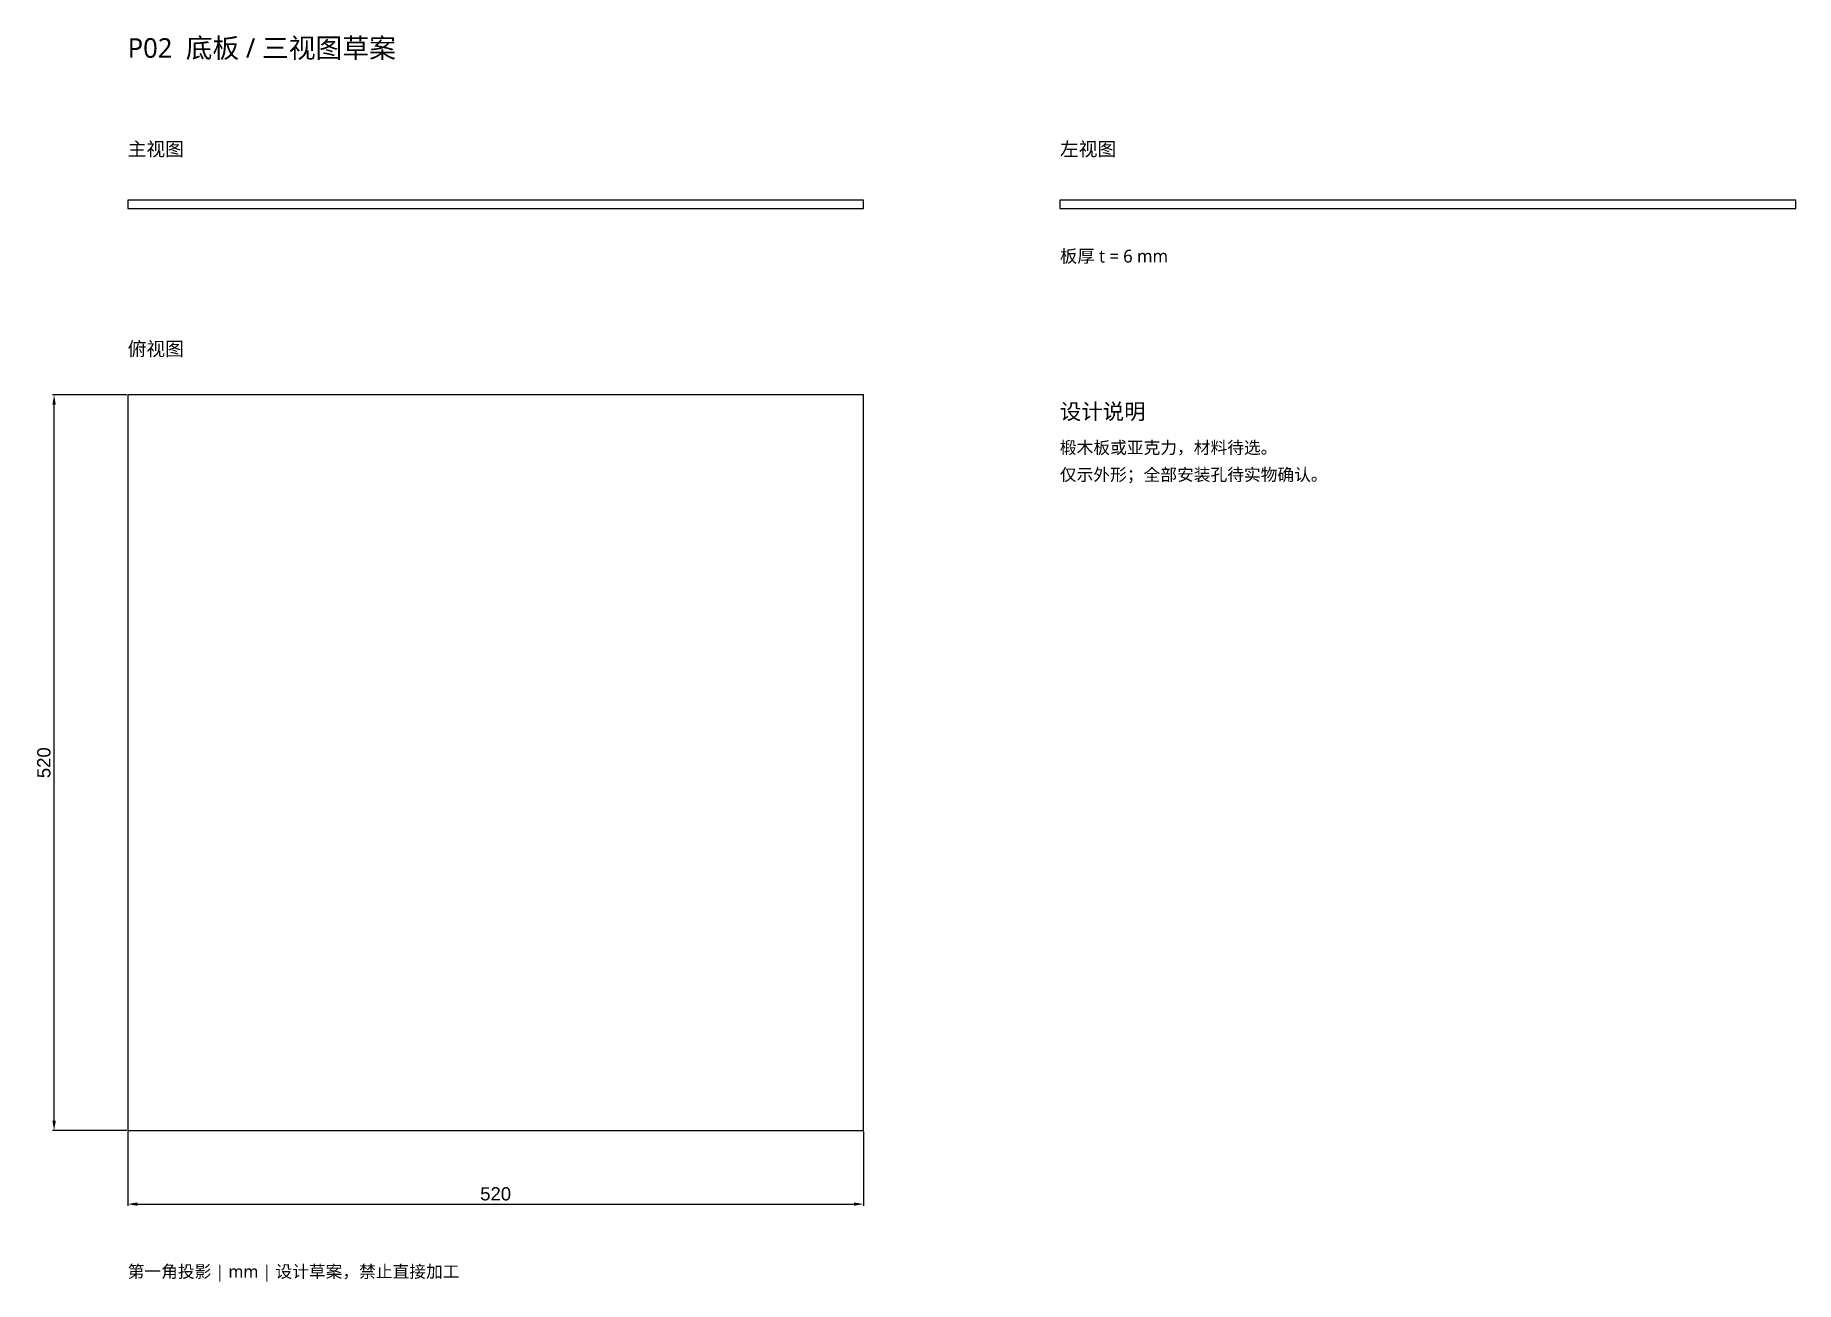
# Model space of a CAD drawing. Header units: millimetres. Extents: x 91 to 1335, y 49 to 930.
import ezdxf

# ---------------------------------------------------------------- set-up
doc = ezdxf.new("R2010")
doc.units = ezdxf.units.MM
for name, color, linetype in [('DIMENSIONS', 3, 'Continuous'), ('NOTES', 7, 'Continuous'), ('OUTLINE', 7, 'Continuous')]:
    doc.layers.add(name, color=color, linetype=linetype)
doc.styles.add('CN_NOTES', font='Microsoft YaHei.ttf')
doc.styles.get("Standard").update_dxf_attribs({"font": 'arial.ttf'})
doc.dimstyles.new('ISO-25', dxfattribs={"dimtxt": 2.5, "dimasz": 2.5, "dimexe": 1.25, "dimexo": 0.625, "dimtad": 1, "dimtxsty": 'Standard', "dimcen": 2.5, "dimadec": 0, "dimazin": 0, "dimtfac": 1, "dimtmove": 0, "dimatfit": 3, "dimfxl": 1, "dimarcsym": 0})

# ---------------------------------------------------------------- blocks, each defined once
blk = doc.blocks.new('*D1')
at = {"layer": 'Defpoints', "color": 0, "transparency": 16777216}
for p in [(156, 156), (676, 156), (676, 104)]:
    blk.add_point(p, dxfattribs=at)
at = {"layer": 'DIMENSIONS', "color": 0, "lineweight": -2, "transparency": 16777216}
for p, q in [((156, 155.4), (156, 102.8)), ((676, 155.4), (676, 102.8)), ((162.9, 104), (669.1, 104))]:
    blk.add_line(p, q, dxfattribs=at)
at = {"layer": 'DIMENSIONS', "color": 0, "transparency": 16777216}
for points in [[(162.9, 105.2), (162.9, 102.8), (156, 104)], [(669.1, 105.2), (669.1, 102.8), (676, 104)]]:
    blk.add_solid(points, dxfattribs=at)
at = {"layer": 'DIMENSIONS', "color": 0, "transparency": 16777216, "insert": (416, 111.2), "char_height": 9.36, "attachment_point": 5}
blk.add_mtext('520', dxfattribs=at)
blk = doc.blocks.new('*D2')
at = {"layer": 'Defpoints', "color": 0, "transparency": 16777216}
for p in [(104, 676), (156, 676), (156, 156)]:
    blk.add_point(p, dxfattribs=at)
at = {"layer": 'DIMENSIONS', "color": 0, "lineweight": -2, "transparency": 16777216}
for p, q in [((155.4, 676), (102.8, 676)), ((104, 162.9), (104, 669.1)), ((155.4, 156), (102.8, 156))]:
    blk.add_line(p, q, dxfattribs=at)
at = {"layer": 'DIMENSIONS', "color": 0, "transparency": 16777216}
for points in [[(102.8, 669.1), (105.2, 669.1), (104, 676)], [(102.8, 162.9), (105.2, 162.9), (104, 156)]]:
    blk.add_solid(points, dxfattribs=at)
at = {"layer": 'DIMENSIONS', "color": 0, "transparency": 16777216, "insert": (96.8, 416), "char_height": 9.36, "attachment_point": 5, "rotation": 90}
blk.add_mtext('520', dxfattribs=at)

msp = doc.modelspace()

# ---------------------------------------------------------------- linework, layer by layer
at = {"layer": 'OUTLINE'}
for p, q in [((676, 813.7), (156, 813.7)), ((156, 813.7), (156, 807.7)), ((676, 807.7), (676, 813.7)), ((1334.7, 813.7), (814.7, 813.7)), ((814.7, 813.7), (814.7, 807.7)), ((1334.7, 807.7), (1334.7, 813.7)), ((156, 807.7), (676, 807.7)), ((814.7, 807.7), (1334.7, 807.7)), ((676, 676), (156, 676)), ((156, 676), (156, 156)), ((676, 156), (676, 676)), ((156, 156), (676, 156))]:
    msp.add_line(p, q, dxfattribs=at)

# ---------------------------------------------------------------- texts
at = {"layer": 'NOTES', "style": 'CN_NOTES'}
for s, height, p in [('P02  底板 / 三视图草案', 13.867, (156, 914.3)), ('主视图', 9.71, (156, 844.9)), ('左视图', 9.71, (814.7, 844.9)), ('板厚 t = 6 mm', 9.013, (814.7, 769.6)), ('俯视图', 9.71, (156, 703.7)), ('设计说明', 11.09, (814.7, 658.7)), ('椴木板或亚克力，材料待选。', 8.667, (814.7, 634.4)), ('仅示外形；全部安装孔待实物确认。', 8.667, (814.7, 615.3)), ('第一角投影 | mm | 设计草案，禁止直接加工', 8.667, (156, 52))]:
    msp.add_text(s, height=height, dxfattribs=at).set_placement(p)

# ---------------------------------------------------------------- dimensions: what is measured, and where the dimension line sits
at = {"layer": 'DIMENSIONS'}
dim = msp.add_linear_dim(base=(104, 676), p1=(156, 156), p2=(156, 676), angle=90, dimstyle='ISO-25', override={"dimtxt": 9.36, "dimasz": 6.933333, "dimgap": 2.426667, "dimdec": 0}, dxfattribs=at)
dim.commit()
dim.dimension.update_dxf_attribs({"geometry": '*D2', "text_midpoint": (96.8, 416)})
dim = msp.add_linear_dim(base=(676, 104), p1=(156, 156), p2=(676, 156), dimstyle='ISO-25', override={"dimtxt": 9.36, "dimasz": 6.933333, "dimgap": 2.426667, "dimdec": 0}, dxfattribs=at)
dim.commit()
dim.dimension.update_dxf_attribs({"geometry": '*D1', "text_midpoint": (416, 111.2)})

doc.saveas('drawing.dxf')
